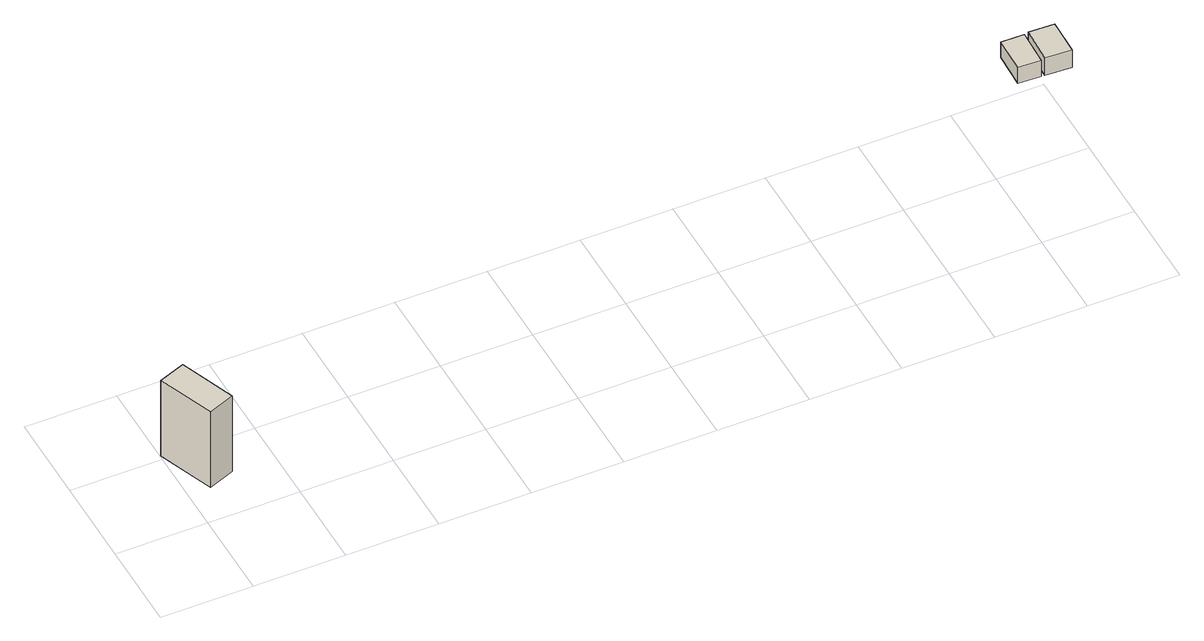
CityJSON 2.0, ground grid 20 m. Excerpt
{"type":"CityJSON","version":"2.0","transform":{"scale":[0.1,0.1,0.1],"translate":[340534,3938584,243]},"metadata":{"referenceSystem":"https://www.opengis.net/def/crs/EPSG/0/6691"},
"CityObjects":{
"building1":{"type":"Building","attributes":{"usage":"402","measuredHeight":23.4,"storeysAboveGround":1,"BuildingIDAttribute.prefecture":"14","BuildingIDAttribute.city":"14151","BuildingDetailAttribute.totalFloorArea":81.7,"BuildingDetailAttribute.buildingFootprintArea":81.7,"BuildingDetailAttribute.buildingStructureType":"610","BuildingDetailAttribute.buildingStructureOrgType":"2","BuildingDetailAttribute.orgUsage":"101","BuildingDetailAttribute.surveyYear":2015},"geometry":[{"type":"Solid","lod":"1","boundaries":[[[[0,1,2,3]],[[2,4,5,3]],[[1,6,4,2]],[[0,7,6,1]],[[3,5,7,0]],[[4,6,7,5]]]]}]},
"building2":{"type":"Building","attributes":{"usage":"402","measuredHeight":5.3,"storeysAboveGround":1,"BuildingIDAttribute.prefecture":"14","BuildingIDAttribute.city":"14151","BuildingDetailAttribute.totalFloorArea":40.5,"BuildingDetailAttribute.buildingFootprintArea":40.5,"BuildingDetailAttribute.buildingStructureType":"610","BuildingDetailAttribute.buildingStructureOrgType":"2","BuildingDetailAttribute.orgUsage":"101","BuildingDetailAttribute.surveyYear":2015},"geometry":[{"type":"Solid","lod":"1","boundaries":[[[[8,9,10,11]],[[10,12,13,11]],[[9,14,12,10]],[[8,15,14,9]],[[11,13,15,8]],[[12,14,15,13]]]]}]},
"building3":{"type":"Building","attributes":{"usage":"402","measuredHeight":4.9,"storeysAboveGround":1,"BuildingIDAttribute.prefecture":"14","BuildingIDAttribute.city":"14151","BuildingDetailAttribute.totalFloorArea":46.35,"BuildingDetailAttribute.buildingFootprintArea":46.35,"BuildingDetailAttribute.buildingStructureType":"610","BuildingDetailAttribute.buildingStructureOrgType":"2","BuildingDetailAttribute.orgUsage":"101","BuildingDetailAttribute.surveyYear":2015},"geometry":[{"type":"Solid","lod":"1","boundaries":[[[[16,17,18,19]],[[18,20,21,19]],[[17,22,20,18]],[[16,23,22,17]],[[19,21,23,16]],[[20,22,23,21]]]]}]}
},
"vertices":[
[60,232,8],[107,109,8],[49,87,8],[2,210,8],[49,87,209],[2,210,209],[107,109,209],[60,232,209],
[1810,97,434],[1807,16,434],[1757,18,434],[1760,98,434],[1757,18,476],[1760,98,476],[1807,16,476],[1810,97,476],
[1872,90,438],[1870,9,438],[1812,12,438],[1816,92,438],[1812,12,484],[1816,92,484],[1870,9,484],[1872,90,484]
]}
